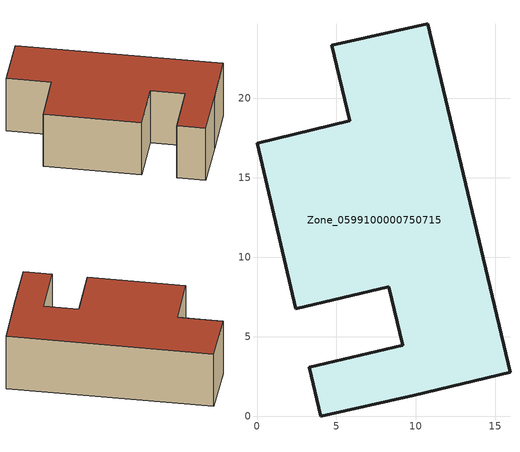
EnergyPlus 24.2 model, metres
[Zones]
Zone_0599100000750715
 floor ground (C_G): 10.74,24.69 15.92,2.75 9.9,1.33 4.03,0 3.29,3.07 9.16,4.45 8.29,8.14 2.43,6.77 0,17.19 5.82,18.58 4.71,23.35 z0
 wall outside (C_F): 0,17.19 2.43,6.77 8.29,8.14 9.16,4.45 3.29,3.07 4.03,0 9.9,1.33 15.92,2.75 10.74,24.69 4.71,23.35 5.82,18.58 0,17.19 z0:6.87
 roof outside (C_R): 10.74,24.69 4.71,23.35 5.82,18.58 0,17.19 2.43,6.77 8.29,8.14 9.16,4.45 3.29,3.07 4.03,0 9.9,1.33 15.92,2.75 z6.87
[BUILDING]
Pand.0599100000750715: North Axis=0; Terrain=City; Loads Convergence Tolerance Value=0.04; Temperature Convergence Tolerance Value=0.4; Solar Distribution=FullExterior; Maximum Number of Warmup Days=25; Minimum Number of Warmup Days=1
[Site:Location]
Rotterdam.The.Hague.AP_ZH_NLD Design_Conditions: Latitude=51.96; Longitude=4.45; Time Zone=1; Elevation=-4.5
[SITE:GROUNDTEMPERATURE:BUILDINGSURFACE]
18, 18, 18, 18, 18, 18, 18, 18, 18, 18, 18, 18
[MATERIAL] Thermal Absorptance=0.9; Solar Absorptance=0.7; Visible Absorptance=0.7
Name | Roughness | Thickness | Conductivity | Density | Specific Heat
G.D.1992-2005 | MediumSmooth | 0.15 | 0.06 | 540 | 1210
F.D.1992-2005 | Rough | 0.3 | 0.12 | 1920 | 840
R.D.1992-2005 | MediumRough | 0.2 | 0.08 | 1500 | 1000
[CONSTRUCTION]
C_G: G.D.1992-2005
C_F: F.D.1992-2005
C_R: R.D.1992-2005
[ZONE]
Zone_0599100000750715: Type=1; Multiplier=1; Ceiling Height=Autocalculate; Volume=Autocalculate; Floor Area=autocalculate; Part of Total Floor Area=Yes
[ZONEINFILTRATION:DESIGNFLOWRATE]
Infil_Zone_0599100000750715: Zone or ZoneList or Space or SpaceList=Zone_0599100000750715; Schedule=AlwaysOn; Design Flow Rate Calculation Method=Flow/Area; Flow Rate per Floor Area=0.0021; Constant Term Coefficient=1; Temperature Term Coefficient=0; Velocity Term Coefficient=0; Velocity Squared Term Coefficient=0
[HVACTEMPLATE:ZONE:IDEALLOADSAIRSYSTEM]
Zone_0599100000750715: Maximum Heating Supply Air Temperature=50; Minimum Cooling Supply Air Temperature=13; Maximum Heating Supply Air Humidity Ratio=0.0156; Minimum Cooling Supply Air Humidity Ratio=0.0077; Heating Limit=NoLimit; Cooling Limit=NoLimit; Dehumidification Control Type=ConstantSensibleHeatRatio; Cooling Sensible Heat Ratio=0.7; Dehumidification Setpoint=60; Humidification Control Type=None; Humidification Setpoint=30; Outdoor Air Method=None; Outdoor Air Flow Rate per Person=0.00944; Outdoor Air Flow Rate per Zone Floor Area=0; Outdoor Air Flow Rate per Zone=0; Demand Controlled Ventilation Type=None; Outdoor Air Economizer Type=NoEconomizer; Heat Recovery Type=None; Sensible Heat Recovery Effectiveness=0.7; Latent Heat Recovery Effectiveness=0.65
[ZONECONTROL:THERMOSTAT]
ThermostatControl_Zone_0599100000750715: Zone or ZoneList=Zone_0599100000750715; Control Type Schedule=DualSetpointControlType; Control 1=Thermostat_Zone_0599100000750715; Temperature Difference Between Cutout And Setpoint=0
[THERMOSTATSETPOINT:DUALSETPOINT]
Thermostat_Zone_0599100000750715: Heating Setpoint Temperature Schedule=HeatingSetpoint_Zone_0599100000750715; Cooling Setpoint Temperature Schedule=CoolingSetpoint_Zone_0599100000750715
[SCHEDULE:COMPACT]
HeatingSetpoint_Zone_0599100000750715: Through: 12/31, For: AllDays, Until: 24:00, 21
CoolingSetpoint_Zone_0599100000750715: Through: 12/31, For: AllDays, Until: 24:00, 24
DualSetpointControlType: Through: 12/31, For: AllDays, Until: 24:00, 4
AlwaysOn: Through: 12/31, For: AllDays, Until: 24:00, 1
